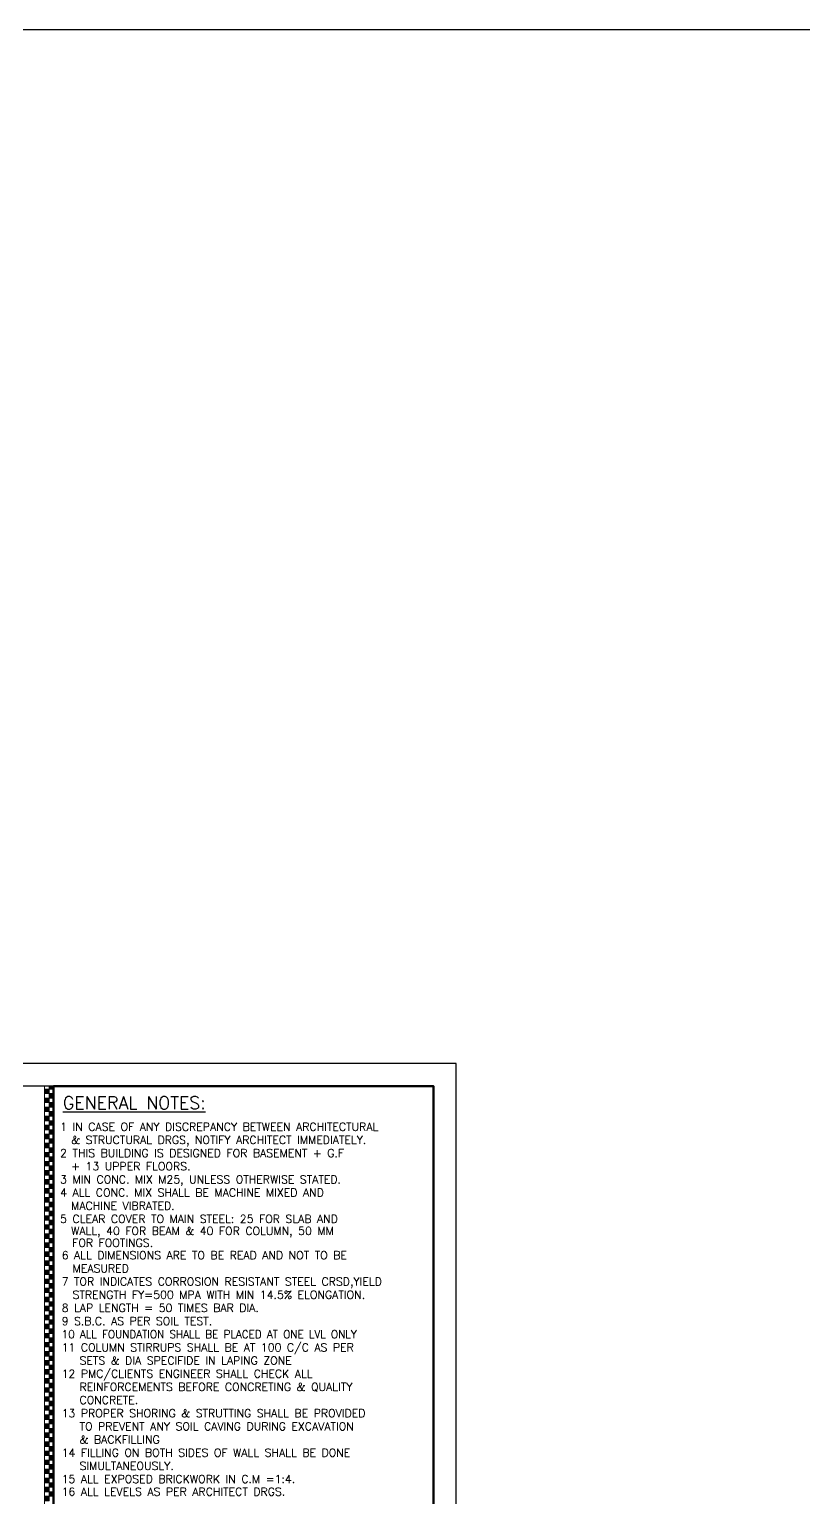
# Model space of a CAD drawing. Extents: x -200722 to 834823, y -494970 to 88783.
# Drawn here: x 327200 to 351169, y -279355 to -233929 of the extents above; entities that cross this region are included whole.
import ezdxf
from ezdxf.enums import TextEntityAlignment as Align

# ---------------------------------------------------------------- set-up
doc = ezdxf.new("R2010")
doc.units = 0
doc.header["$LTSCALE"] = 100
doc.header["$MEASUREMENT"] = 0
doc.layers.get('0').update_dxf_attribs({"linetype": 'CONTINUOUS'})
doc.layers.add('9_TITLE TEXT', color=7, linetype='CONTINUOUS', lineweight=20)
doc.layers.add('COR STEEL TAX', color=2, linetype='CONTINUOUS')
doc.layers.add('TEXT', color=2, linetype='CONTINUOUS')
doc.styles.get("Standard").update_dxf_attribs({"font": 'simplex.shx'})

# ---------------------------------------------------------------- blocks, each defined once
blk = doc.blocks.new('TITLE CHAIN')
at = {"layer": '9_TITLE TEXT'}
h = blk.add_hatch(color=256, dxfattribs=at)
h.dxf.hatch_style = 1
h.paths.add_polyline_path([(0, -1.62), (1, -1.62), (1, -0.62), (0, -0.62)])
h = blk.add_hatch(color=256, dxfattribs=at)
h.dxf.hatch_style = 1
h.paths.add_polyline_path([(0, -3.62), (1, -3.62), (1, -2.62), (0, -2.62)])
h = blk.add_hatch(color=256, dxfattribs=at)
h.dxf.hatch_style = 1
h.paths.add_polyline_path([(1, -0.62), (2, -0.62), (2, 0), (1, 0)])
h = blk.add_hatch(color=256, dxfattribs=at)
h.dxf.hatch_style = 1
h.paths.add_polyline_path([(1, -2.62), (2, -2.62), (2, -1.62), (1, -1.62)])
h = blk.add_hatch(color=256, dxfattribs=at)
h.dxf.hatch_style = 1
h.paths.add_polyline_path([(0, -5.62), (1, -5.62), (1, -4.62), (0, -4.62)])
h = blk.add_hatch(color=256, dxfattribs=at)
h.dxf.hatch_style = 1
h.paths.add_polyline_path([(1, -4.62), (2, -4.62), (2, -3.62), (1, -3.62)])
h = blk.add_hatch(color=256, dxfattribs=at)
h.dxf.hatch_style = 1
h.paths.add_polyline_path([(1, -6.62), (2, -6.62), (2, -5.62), (1, -5.62)])
h = blk.add_hatch(color=256, dxfattribs=at)
h.dxf.hatch_style = 1
h.paths.add_polyline_path([(0, -7.62), (1, -7.62), (1, -6.62), (0, -6.62)])
h = blk.add_hatch(color=256, dxfattribs=at)
h.dxf.hatch_style = 1
h.paths.add_polyline_path([(0, -9.62), (1, -9.62), (1, -8.62), (0, -8.62)])
h = blk.add_hatch(color=256, dxfattribs=at)
h.dxf.hatch_style = 1
h.paths.add_polyline_path([(1, -8.62), (2, -8.62), (2, -7.62), (1, -7.62)])
h = blk.add_hatch(color=256, dxfattribs=at)
h.dxf.hatch_style = 1
h.paths.add_polyline_path([(1, -10.62), (2, -10.62), (2, -9.62), (1, -9.62)])
h = blk.add_hatch(color=256, dxfattribs=at)
h.dxf.hatch_style = 1
h.paths.add_polyline_path([(0, -11.62), (1, -11.62), (1, -10.62), (0, -10.62)])
h = blk.add_hatch(color=256, dxfattribs=at)
h.dxf.hatch_style = 1
h.paths.add_polyline_path([(0, -13.62), (1, -13.62), (1, -12.62), (0, -12.62)])
h = blk.add_hatch(color=256, dxfattribs=at)
h.dxf.hatch_style = 1
h.paths.add_polyline_path([(1, -12.62), (2, -12.62), (2, -11.62), (1, -11.62)])
h = blk.add_hatch(color=256, dxfattribs=at)
h.dxf.hatch_style = 1
h.paths.add_polyline_path([(0, -15.62), (1, -15.62), (1, -14.62), (0, -14.62)])
h = blk.add_hatch(color=256, dxfattribs=at)
h.dxf.hatch_style = 1
h.paths.add_polyline_path([(1, -14.62), (2, -14.62), (2, -13.62), (1, -13.62)])
h = blk.add_hatch(color=256, dxfattribs=at)
h.dxf.hatch_style = 1
h.paths.add_polyline_path([(1, -16.62), (2, -16.62), (2, -15.62), (1, -15.62)])
h = blk.add_hatch(color=256, dxfattribs=at)
h.dxf.hatch_style = 1
h.paths.add_polyline_path([(0, -17.62), (1, -17.62), (1, -16.62), (0, -16.62)])
h = blk.add_hatch(color=256, dxfattribs=at)
h.dxf.hatch_style = 1
h.paths.add_polyline_path([(0, -19.62), (1, -19.62), (1, -18.62), (0, -18.62)])
h = blk.add_hatch(color=256, dxfattribs=at)
h.dxf.hatch_style = 1
h.paths.add_polyline_path([(1, -18.62), (2, -18.62), (2, -17.62), (1, -17.62)])
h = blk.add_hatch(color=256, dxfattribs=at)
h.dxf.hatch_style = 1
h.paths.add_polyline_path([(0, -21.62), (1, -21.62), (1, -20.62), (0, -20.62)])
h = blk.add_hatch(color=256, dxfattribs=at)
h.dxf.hatch_style = 1
h.paths.add_polyline_path([(0, -23.62), (1, -23.62), (1, -22.62), (0, -22.62)])
h = blk.add_hatch(color=256, dxfattribs=at)
h.dxf.hatch_style = 1
h.paths.add_polyline_path([(1, -20.62), (2, -20.62), (2, -19.62), (1, -19.62)])
h = blk.add_hatch(color=256, dxfattribs=at)
h.dxf.hatch_style = 1
h.paths.add_polyline_path([(1, -22.62), (2, -22.62), (2, -21.62), (1, -21.62)])
h = blk.add_hatch(color=256, dxfattribs=at)
h.dxf.hatch_style = 1
h.paths.add_polyline_path([(0, -25.62), (1, -25.62), (1, -24.62), (0, -24.62)])
h = blk.add_hatch(color=256, dxfattribs=at)
h.dxf.hatch_style = 1
h.paths.add_polyline_path([(1, -24.62), (2, -24.62), (2, -23.62), (1, -23.62)])
h = blk.add_hatch(color=256, dxfattribs=at)
h.dxf.hatch_style = 1
h.paths.add_polyline_path([(1, -26.62), (2, -26.62), (2, -25.62), (1, -25.62)])
h = blk.add_hatch(color=256, dxfattribs=at)
h.dxf.hatch_style = 1
h.paths.add_polyline_path([(0, -27.62), (1, -27.62), (1, -26.62), (0, -26.62)])
h = blk.add_hatch(color=256, dxfattribs=at)
h.dxf.hatch_style = 1
h.paths.add_polyline_path([(0, -29.62), (1, -29.62), (1, -28.62), (0, -28.62)])
h = blk.add_hatch(color=256, dxfattribs=at)
h.dxf.hatch_style = 1
h.paths.add_polyline_path([(1, -28.62), (2, -28.62), (2, -27.62), (1, -27.62)])
h = blk.add_hatch(color=256, dxfattribs=at)
h.dxf.hatch_style = 1
h.paths.add_polyline_path([(0, -31.62), (1, -31.62), (1, -30.62), (0, -30.62)])
h = blk.add_hatch(color=256, dxfattribs=at)
h.dxf.hatch_style = 1
h.paths.add_polyline_path([(1, -30.62), (2, -30.62), (2, -29.62), (1, -29.62)])
h = blk.add_hatch(color=256, dxfattribs=at)
h.dxf.hatch_style = 1
h.paths.add_polyline_path([(1, -32.62), (2, -32.62), (2, -31.62), (1, -31.62)])
h = blk.add_hatch(color=256, dxfattribs=at)
h.dxf.hatch_style = 1
h.paths.add_polyline_path([(0, -33.62), (1, -33.62), (1, -32.62), (0, -32.62)])
h = blk.add_hatch(color=256, dxfattribs=at)
h.dxf.hatch_style = 1
h.paths.add_polyline_path([(0, -35.62), (1, -35.62), (1, -34.62), (0, -34.62)])
h = blk.add_hatch(color=256, dxfattribs=at)
h.dxf.hatch_style = 1
h.paths.add_polyline_path([(1, -34.62), (2, -34.62), (2, -33.62), (1, -33.62)])
h = blk.add_hatch(color=256, dxfattribs=at)
h.dxf.hatch_style = 1
h.paths.add_polyline_path([(1, -36.62), (2, -36.62), (2, -35.62), (1, -35.62)])
h = blk.add_hatch(color=256, dxfattribs=at)
h.dxf.hatch_style = 1
h.paths.add_polyline_path([(0, -37.62), (1, -37.62), (1, -36.62), (0, -36.62)])
h = blk.add_hatch(color=256, dxfattribs=at)
h.dxf.hatch_style = 1
h.paths.add_polyline_path([(0, -39.62), (1, -39.62), (1, -38.62), (0, -38.62)])
h = blk.add_hatch(color=256, dxfattribs=at)
h.dxf.hatch_style = 1
h.paths.add_polyline_path([(1, -38.62), (2, -38.62), (2, -37.62), (1, -37.62)])
h = blk.add_hatch(color=256, dxfattribs=at)
h.dxf.hatch_style = 1
h.paths.add_polyline_path([(0, -41.62), (1, -41.62), (1, -40.62), (0, -40.62)])
h = blk.add_hatch(color=256, dxfattribs=at)
h.dxf.hatch_style = 1
h.paths.add_polyline_path([(1, -40.62), (2, -40.62), (2, -39.62), (1, -39.62)])
h = blk.add_hatch(color=256, dxfattribs=at)
h.dxf.hatch_style = 1
h.paths.add_polyline_path([(1, -42.62), (2, -42.62), (2, -41.62), (1, -41.62)])
h = blk.add_hatch(color=256, dxfattribs=at)
h.dxf.hatch_style = 1
h.paths.add_polyline_path([(0, -43.62), (1, -43.62), (1, -42.62), (0, -42.62)])
h = blk.add_hatch(color=256, dxfattribs=at)
h.dxf.hatch_style = 1
h.paths.add_polyline_path([(0, -45.62), (1, -45.62), (1, -44.62), (0, -44.62)])
h = blk.add_hatch(color=256, dxfattribs=at)
h.dxf.hatch_style = 1
h.paths.add_polyline_path([(1, -44.62), (2, -44.62), (2, -43.62), (1, -43.62)])
h = blk.add_hatch(color=256, dxfattribs=at)
h.dxf.hatch_style = 1
h.paths.add_polyline_path([(0, -47.62), (1, -47.62), (1, -46.62), (0, -46.62)])
h = blk.add_hatch(color=256, dxfattribs=at)
h.dxf.hatch_style = 1
h.paths.add_polyline_path([(0, -49.62), (1, -49.62), (1, -48.62), (0, -48.62)])
h = blk.add_hatch(color=256, dxfattribs=at)
h.dxf.hatch_style = 1
h.paths.add_polyline_path([(1, -46.62), (2, -46.62), (2, -45.62), (1, -45.62)])
h = blk.add_hatch(color=256, dxfattribs=at)
h.dxf.hatch_style = 1
h.paths.add_polyline_path([(1, -48.62), (2, -48.62), (2, -47.62), (1, -47.62)])
h = blk.add_hatch(color=256, dxfattribs=at)
h.dxf.hatch_style = 1
h.paths.add_polyline_path([(0, -51.62), (1, -51.62), (1, -50.62), (0, -50.62)])
h = blk.add_hatch(color=256, dxfattribs=at)
h.dxf.hatch_style = 1
h.paths.add_polyline_path([(1, -50.62), (2, -50.62), (2, -49.62), (1, -49.62)])
h = blk.add_hatch(color=256, dxfattribs=at)
h.dxf.hatch_style = 1
h.paths.add_polyline_path([(1, -52.62), (2, -52.62), (2, -51.62), (1, -51.62)])
h = blk.add_hatch(color=256, dxfattribs=at)
h.dxf.hatch_style = 1
h.paths.add_polyline_path([(0, -53.62), (1, -53.62), (1, -52.62), (0, -52.62)])
h = blk.add_hatch(color=256, dxfattribs=at)
h.dxf.hatch_style = 1
h.paths.add_polyline_path([(0, -55.62), (1, -55.62), (1, -54.62), (0, -54.62)])
h = blk.add_hatch(color=256, dxfattribs=at)
h.dxf.hatch_style = 1
h.paths.add_polyline_path([(1, -54.62), (2, -54.62), (2, -53.62), (1, -53.62)])
h = blk.add_hatch(color=256, dxfattribs=at)
h.dxf.hatch_style = 1
h.paths.add_polyline_path([(0, -57.62), (1, -57.62), (1, -56.62), (0, -56.62)])
h = blk.add_hatch(color=256, dxfattribs=at)
h.dxf.hatch_style = 1
h.paths.add_polyline_path([(1, -56.62), (2, -56.62), (2, -55.62), (1, -55.62)])
h = blk.add_hatch(color=256, dxfattribs=at)
h.dxf.hatch_style = 1
h.paths.add_polyline_path([(1, -58.62), (2, -58.62), (2, -57.62), (1, -57.62)])
h = blk.add_hatch(color=256, dxfattribs=at)
h.dxf.hatch_style = 1
h.paths.add_polyline_path([(0, -59.62), (1, -59.62), (1, -58.62), (0, -58.62)])
h = blk.add_hatch(color=256, dxfattribs=at)
h.dxf.hatch_style = 1
h.paths.add_polyline_path([(0, -61.62), (1, -61.62), (1, -60.62), (0, -60.62)])
h = blk.add_hatch(color=256, dxfattribs=at)
h.dxf.hatch_style = 1
h.paths.add_polyline_path([(1, -60.62), (2, -60.62), (2, -59.62), (1, -59.62)])
h = blk.add_hatch(color=256, dxfattribs=at)
h.dxf.hatch_style = 1
h.paths.add_polyline_path([(1, -62.62), (2, -62.62), (2, -61.62), (1, -61.62)])
h = blk.add_hatch(color=256, dxfattribs=at)
h.dxf.hatch_style = 1
h.paths.add_polyline_path([(0, -63.62), (1, -63.62), (1, -62.62), (0, -62.62)])
h = blk.add_hatch(color=256, dxfattribs=at)
h.dxf.hatch_style = 1
h.paths.add_polyline_path([(0, -65.62), (1, -65.62), (1, -64.62), (0, -64.62)])
h = blk.add_hatch(color=256, dxfattribs=at)
h.dxf.hatch_style = 1
h.paths.add_polyline_path([(1, -64.62), (2, -64.62), (2, -63.62), (1, -63.62)])
h = blk.add_hatch(color=256, dxfattribs=at)
h.dxf.hatch_style = 1
h.paths.add_polyline_path([(0, -67.62), (1, -67.62), (1, -66.62), (0, -66.62)])
h = blk.add_hatch(color=256, dxfattribs=at)
h.dxf.hatch_style = 1
h.paths.add_polyline_path([(1, -66.62), (2, -66.62), (2, -65.62), (1, -65.62)])
h = blk.add_hatch(color=256, dxfattribs=at)
h.dxf.hatch_style = 1
h.paths.add_polyline_path([(1, -68.62), (2, -68.62), (2, -67.62), (1, -67.62)])
h = blk.add_hatch(color=256, dxfattribs=at)
h.dxf.hatch_style = 1
h.paths.add_polyline_path([(0, -69.62), (1, -69.62), (1, -68.62), (0, -68.62)])
h = blk.add_hatch(color=256, dxfattribs=at)
h.dxf.hatch_style = 1
h.paths.add_polyline_path([(0, -71.62), (1, -71.62), (1, -70.62), (0, -70.62)])
h = blk.add_hatch(color=256, dxfattribs=at)
h.dxf.hatch_style = 1
h.paths.add_polyline_path([(1, -70.62), (2, -70.62), (2, -69.62), (1, -69.62)])
h = blk.add_hatch(color=256, dxfattribs=at)
h.dxf.hatch_style = 1
h.paths.add_polyline_path([(0, -73.62), (1, -73.62), (1, -72.62), (0, -72.62)])
h = blk.add_hatch(color=256, dxfattribs=at)
h.dxf.hatch_style = 1
h.paths.add_polyline_path([(0, -75.62), (1, -75.62), (1, -74.62), (0, -74.62)])
h = blk.add_hatch(color=256, dxfattribs=at)
h.dxf.hatch_style = 1
h.paths.add_polyline_path([(1, -72.62), (2, -72.62), (2, -71.62), (1, -71.62)])
h = blk.add_hatch(color=256, dxfattribs=at)
h.dxf.hatch_style = 1
h.paths.add_polyline_path([(1, -74.62), (2, -74.62), (2, -73.62), (1, -73.62)])
h = blk.add_hatch(color=256, dxfattribs=at)
h.dxf.hatch_style = 1
h.paths.add_polyline_path([(0, -77.62), (1, -77.62), (1, -76.62), (0, -76.62)])
h = blk.add_hatch(color=256, dxfattribs=at)
h.dxf.hatch_style = 1
h.paths.add_polyline_path([(1, -76.62), (2, -76.62), (2, -75.62), (1, -75.62)])
h = blk.add_hatch(color=256, dxfattribs=at)
h.dxf.hatch_style = 1
h.paths.add_polyline_path([(1, -78.62), (2, -78.62), (2, -77.62), (1, -77.62)])
h = blk.add_hatch(color=256, dxfattribs=at)
h.dxf.hatch_style = 1
h.paths.add_polyline_path([(0, -79.62), (1, -79.62), (1, -78.62), (0, -78.62)])
h = blk.add_hatch(color=256, dxfattribs=at)
h.dxf.hatch_style = 1
h.paths.add_polyline_path([(0, -81.62), (1, -81.62), (1, -80.62), (0, -80.62)])
h = blk.add_hatch(color=256, dxfattribs=at)
h.dxf.hatch_style = 1
h.paths.add_polyline_path([(1, -80.62), (2, -80.62), (2, -79.62), (1, -79.62)])
h = blk.add_hatch(color=256, dxfattribs=at)
h.dxf.hatch_style = 1
h.paths.add_polyline_path([(0, -83.62), (1, -83.62), (1, -82.62), (0, -82.62)])
h = blk.add_hatch(color=256, dxfattribs=at)
h.dxf.hatch_style = 1
h.paths.add_polyline_path([(1, -82.62), (2, -82.62), (2, -81.62), (1, -81.62)])
h = blk.add_hatch(color=256, dxfattribs=at)
h.dxf.hatch_style = 1
h.paths.add_polyline_path([(1, -84.62), (2, -84.62), (2, -83.62), (1, -83.62)])
h = blk.add_hatch(color=256, dxfattribs=at)
h.dxf.hatch_style = 1
h.paths.add_polyline_path([(0, -85.62), (1, -85.62), (1, -84.62), (0, -84.62)])
h = blk.add_hatch(color=256, dxfattribs=at)
h.dxf.hatch_style = 1
h.paths.add_polyline_path([(0, -87.62), (1, -87.62), (1, -86.62), (0, -86.62)])
h = blk.add_hatch(color=256, dxfattribs=at)
h.dxf.hatch_style = 1
h.paths.add_polyline_path([(1, -86.62), (2, -86.62), (2, -85.62), (1, -85.62)])
h = blk.add_hatch(color=256, dxfattribs=at)
h.dxf.hatch_style = 1
h.paths.add_polyline_path([(0, -89.62), (1, -89.62), (1, -88.62), (0, -88.62)])
h = blk.add_hatch(color=256, dxfattribs=at)
h.dxf.hatch_style = 1
h.paths.add_polyline_path([(0, -91.62), (1, -91.62), (1, -90.62), (0, -90.62)])
h = blk.add_hatch(color=256, dxfattribs=at)
h.dxf.hatch_style = 1
h.paths.add_polyline_path([(1, -88.62), (2, -88.62), (2, -87.62), (1, -87.62)])
h = blk.add_hatch(color=256, dxfattribs=at)
h.dxf.hatch_style = 1
h.paths.add_polyline_path([(1, -90.62), (2, -90.62), (2, -89.62), (1, -89.62)])
for p, q in [((0, -584), (0, 0)), ((2, -584), (2, 0))]:
    blk.add_line(p, q, dxfattribs=at)
for points in [[(0, -1.62), (1, -1.62), (1, -0.62), (0, -0.62)], [(0, -3.62), (1, -3.62), (1, -2.62), (0, -2.62)], [(1, -0.62), (2, -0.62), (2, 0), (1, 0)], [(1, -2.62), (2, -2.62), (2, -1.62), (1, -1.62)], [(0, -5.62), (1, -5.62), (1, -4.62), (0, -4.62)], [(1, -4.62), (2, -4.62), (2, -3.62), (1, -3.62)], [(1, -6.62), (2, -6.62), (2, -5.62), (1, -5.62)], [(0, -7.62), (1, -7.62), (1, -6.62), (0, -6.62)], [(0, -9.62), (1, -9.62), (1, -8.62), (0, -8.62)], [(1, -8.62), (2, -8.62), (2, -7.62), (1, -7.62)], [(1, -10.62), (2, -10.62), (2, -9.62), (1, -9.62)], [(0, -11.62), (1, -11.62), (1, -10.62), (0, -10.62)], [(0, -13.62), (1, -13.62), (1, -12.62), (0, -12.62)], [(1, -12.62), (2, -12.62), (2, -11.62), (1, -11.62)], [(0, -15.62), (1, -15.62), (1, -14.62), (0, -14.62)], [(1, -14.62), (2, -14.62), (2, -13.62), (1, -13.62)], [(1, -16.62), (2, -16.62), (2, -15.62), (1, -15.62)], [(0, -17.62), (1, -17.62), (1, -16.62), (0, -16.62)], [(0, -19.62), (1, -19.62), (1, -18.62), (0, -18.62)], [(1, -18.62), (2, -18.62), (2, -17.62), (1, -17.62)], [(0, -21.62), (1, -21.62), (1, -20.62), (0, -20.62)], [(0, -23.62), (1, -23.62), (1, -22.62), (0, -22.62)], [(1, -20.62), (2, -20.62), (2, -19.62), (1, -19.62)], [(1, -22.62), (2, -22.62), (2, -21.62), (1, -21.62)], [(0, -25.62), (1, -25.62), (1, -24.62), (0, -24.62)], [(1, -24.62), (2, -24.62), (2, -23.62), (1, -23.62)], [(1, -26.62), (2, -26.62), (2, -25.62), (1, -25.62)], [(0, -27.62), (1, -27.62), (1, -26.62), (0, -26.62)], [(0, -29.62), (1, -29.62), (1, -28.62), (0, -28.62)], [(1, -28.62), (2, -28.62), (2, -27.62), (1, -27.62)], [(0, -31.62), (1, -31.62), (1, -30.62), (0, -30.62)], [(1, -30.62), (2, -30.62), (2, -29.62), (1, -29.62)], [(1, -32.62), (2, -32.62), (2, -31.62), (1, -31.62)], [(0, -33.62), (1, -33.62), (1, -32.62), (0, -32.62)], [(0, -35.62), (1, -35.62), (1, -34.62), (0, -34.62)], [(1, -34.62), (2, -34.62), (2, -33.62), (1, -33.62)], [(1, -36.62), (2, -36.62), (2, -35.62), (1, -35.62)], [(0, -37.62), (1, -37.62), (1, -36.62), (0, -36.62)], [(0, -39.62), (1, -39.62), (1, -38.62), (0, -38.62)], [(1, -38.62), (2, -38.62), (2, -37.62), (1, -37.62)], [(0, -41.62), (1, -41.62), (1, -40.62), (0, -40.62)], [(1, -40.62), (2, -40.62), (2, -39.62), (1, -39.62)], [(1, -42.62), (2, -42.62), (2, -41.62), (1, -41.62)], [(0, -43.62), (1, -43.62), (1, -42.62), (0, -42.62)], [(0, -45.62), (1, -45.62), (1, -44.62), (0, -44.62)], [(1, -44.62), (2, -44.62), (2, -43.62), (1, -43.62)], [(0, -47.62), (1, -47.62), (1, -46.62), (0, -46.62)], [(0, -49.62), (1, -49.62), (1, -48.62), (0, -48.62)], [(1, -46.62), (2, -46.62), (2, -45.62), (1, -45.62)], [(1, -48.62), (2, -48.62), (2, -47.62), (1, -47.62)], [(0, -51.62), (1, -51.62), (1, -50.62), (0, -50.62)], [(1, -50.62), (2, -50.62), (2, -49.62), (1, -49.62)], [(1, -52.62), (2, -52.62), (2, -51.62), (1, -51.62)], [(0, -53.62), (1, -53.62), (1, -52.62), (0, -52.62)], [(0, -55.62), (1, -55.62), (1, -54.62), (0, -54.62)], [(1, -54.62), (2, -54.62), (2, -53.62), (1, -53.62)], [(0, -57.62), (1, -57.62), (1, -56.62), (0, -56.62)], [(1, -56.62), (2, -56.62), (2, -55.62), (1, -55.62)], [(1, -58.62), (2, -58.62), (2, -57.62), (1, -57.62)], [(0, -59.62), (1, -59.62), (1, -58.62), (0, -58.62)], [(0, -61.62), (1, -61.62), (1, -60.62), (0, -60.62)], [(1, -60.62), (2, -60.62), (2, -59.62), (1, -59.62)], [(1, -62.62), (2, -62.62), (2, -61.62), (1, -61.62)], [(0, -63.62), (1, -63.62), (1, -62.62), (0, -62.62)], [(0, -65.62), (1, -65.62), (1, -64.62), (0, -64.62)], [(1, -64.62), (2, -64.62), (2, -63.62), (1, -63.62)], [(0, -67.62), (1, -67.62), (1, -66.62), (0, -66.62)], [(1, -66.62), (2, -66.62), (2, -65.62), (1, -65.62)], [(1, -68.62), (2, -68.62), (2, -67.62), (1, -67.62)], [(0, -69.62), (1, -69.62), (1, -68.62), (0, -68.62)], [(0, -71.62), (1, -71.62), (1, -70.62), (0, -70.62)], [(1, -70.62), (2, -70.62), (2, -69.62), (1, -69.62)], [(0, -73.62), (1, -73.62), (1, -72.62), (0, -72.62)], [(0, -75.62), (1, -75.62), (1, -74.62), (0, -74.62)], [(1, -72.62), (2, -72.62), (2, -71.62), (1, -71.62)], [(1, -74.62), (2, -74.62), (2, -73.62), (1, -73.62)], [(0, -77.62), (1, -77.62), (1, -76.62), (0, -76.62)], [(1, -76.62), (2, -76.62), (2, -75.62), (1, -75.62)], [(1, -78.62), (2, -78.62), (2, -77.62), (1, -77.62)], [(0, -79.62), (1, -79.62), (1, -78.62), (0, -78.62)], [(0, -81.62), (1, -81.62), (1, -80.62), (0, -80.62)], [(1, -80.62), (2, -80.62), (2, -79.62), (1, -79.62)], [(0, -83.62), (1, -83.62), (1, -82.62), (0, -82.62)], [(1, -82.62), (2, -82.62), (2, -81.62), (1, -81.62)], [(1, -84.62), (2, -84.62), (2, -83.62), (1, -83.62)], [(0, -85.62), (1, -85.62), (1, -84.62), (0, -84.62)], [(0, -87.62), (1, -87.62), (1, -86.62), (0, -86.62)], [(1, -86.62), (2, -86.62), (2, -85.62), (1, -85.62)], [(0, -89.62), (1, -89.62), (1, -88.62), (0, -88.62)], [(0, -91.62), (1, -91.62), (1, -90.62), (0, -90.62)], [(1, -88.62), (2, -88.62), (2, -87.62), (1, -87.62)], [(1, -90.62), (2, -90.62), (2, -89.62), (1, -89.62)]]:
    blk.add_lwpolyline(points, close=True, dxfattribs=at)

msp = doc.modelspace()

# ---------------------------------------------------------------- linework, layer by layer
at = {"color": 18, "ltscale": 0.4, "true_color": 0x000000}
for points in [[(192580.7, -233928.9), (509756.8, -233928.9), (509756.8, -494970.3), (192580.7, -494970.3)], [(222672.7, -265926.9), (222672.7, -349086.9), (340412.7, -349086.9), (340412.7, -265926.9)]]:
    msp.add_lwpolyline(points, close=True, dxfattribs=at)
at = {"color": 18, "true_color": 0x000000}
msp.add_lwpolyline([(223372.7, -348386.9), (339712.7, -348386.9), (339712.7, -266626.9), (223372.7, -266626.9)], close=True, dxfattribs=at)
at = {"layer": '9_TITLE TEXT', "color": 18, "true_color": 0x000000}
msp.add_line((327672.7, -347494.4), (327672.7, -266626.9), dxfattribs=at)
for points in [[(339712.7, -266626.9), (223372.7, -266626.9), (223372.7, -348386.9), (339712.7, -348386.9)], [(339712.7, -266626.9), (339712.7, -348386.9)]]:
    msp.add_lwpolyline(points, dxfattribs=at)
at = {"layer": '9_TITLE TEXT', "color": 18, "lineweight": 50, "true_color": 0x000000}
msp.add_lwpolyline([(339712.7, -348386.9), (327952.7, -348386.9), (327952.7, -266627), (339712.7, -266626.9)], close=True, dxfattribs=at)

# ---------------------------------------------------------------- block references
at = {"color": 18, "true_color": 0x000000, "xscale": 140, "yscale": 140, "zscale": 140}
msp.add_blockref('TITLE CHAIN', (327672.7, -266626.9), dxfattribs=at)

# ---------------------------------------------------------------- texts
at = {"layer": 'COR STEEL TAX', "color": 18, "linetype": 'ByBlock', "true_color": 0x000000}
msp.add_text('%%UGENERAL NOTES:', height=393.454, dxfattribs=at).set_placement((328239, -267336.6))
at = {"layer": 'TEXT', "color": 18, "linetype": 'ByBlock', "true_color": 0x000000}
for s, height, p in [('1 IN CASE OF ANY DISCREPANCY BETWEEN ARCHITECTURAL', 247.655, (328154.3, -267881.6)), ('  & STRUCTURAL DRGS, NOTIFY ARCHITECT IMMEDIATELY.', 247.655, (328154.3, -268288.9)), ('2 THIS BUILDING IS DESIGNED FOR BASEMENT + G.F', 247.655, (328154.3, -268696.2)), ('  + 13 UPPER FLOORS.', 247.655, (328154.3, -269103.5)), ('3 MIN CONC. MIX M25, UNLESS OTHERWISE STATED.', 247.655, (328154.3, -269510.8)), ('4 ALL CONC. MIX SHALL BE MACHINE MIXED AND', 247.655, (328154.3, -269918)), ('  MACHINE VIBRATED.', 247.655, (328154.3, -270325.3)), ('5 CLEAR COVER TO MAIN STEEL: 25 FOR SLAB AND', 247.655, (328154.3, -270732.6)), ('  WALL, 40 FOR BEAM & 40 FOR COLUMN, 50 MM', 247.655, (328154.3, -271102.3)), ('  FOR FOOTINGS.', 247.655, (328185.9, -271471.5)), ('6 ALL DIMENSIONS ARE TO BE READ AND NOT TO BE', 247.655, (328199.9, -271855.9)), ('7 TOR INDICATES CORROSION RESISTANT STEEL CRSD,YIELD ', 247.655, (328199.9, -272670.5)), ('  MEASURED', 247.66, (328199.9, -272263.2)), ('  STRENGTH FY=500 MPA WITH MIN 14.5%%% ELONGATION.', 247.655, (328199.9, -273077.8)), ('8 LAP LENGTH = 50 TIMES BAR DIA.', 247.655, (328199.9, -273485.1)), ('9 S.B.C. AS PER SOIL TEST.', 247.655, (328199.9, -273892.3)), ('11 COLUMN STIRRUPS SHALL BE AT 100 C/C AS PER', 247.655, (328199.9, -274706.9)), ('   SETS & DIA SPECIFIDE IN LAPING ZONE', 247.655, (328199.9, -275114.2)), ('12 PMC/CLIENTS ENGINEER SHALL CHECK ALL', 247.655, (328199.9, -275521.4)), ('   REINFORCEMENTS BEFORE CONCRETING & QUALITY', 247.655, (328199.9, -275928.7)), ('13 PROPER SHORING & STRUTTING SHALL BE PROVIDED', 247.655, (328199.9, -276743.3)), ('   CONCRETE.', 247.655, (328199.9, -276336)), ('   TO PREVENT ANY SOIL CAVING DURING EXCAVATION', 247.655, (328199.9, -277150.6)), ('   & BACKFILLING', 247.655, (328199.9, -277557.8)), ('14 FILLING ON BOTH SIDES OF WALL SHALL BE DONE', 247.655, (328199.9, -277965.1)), ('   SIMULTANEOUSLY.', 247.655, (328199.9, -278372.4)), ('15 ALL EXPOSED BRICKWORK IN C.M =1:4.', 247.655, (328199.9, -278779.7)), ('16 ALL LEVELS AS PER ARCHITECT DRGS.', 247.655, (328199.9, -279171.2))]:
    msp.add_text(s, height=height, dxfattribs=at).set_placement(p, align=Align.MIDDLE_LEFT)
at = {"layer": 'TEXT', "color": 18, "linetype": 'ByBlock', "true_color": 0x000000, "width": 0.95}
msp.add_text('10 ALL FOUNDATION SHALL BE PLACED AT ONE LVL ONLY', height=247.655, dxfattribs=at).set_placement((328199.9, -274299.6), align=Align.MIDDLE_LEFT)

doc.saveas('drawing.dxf')
